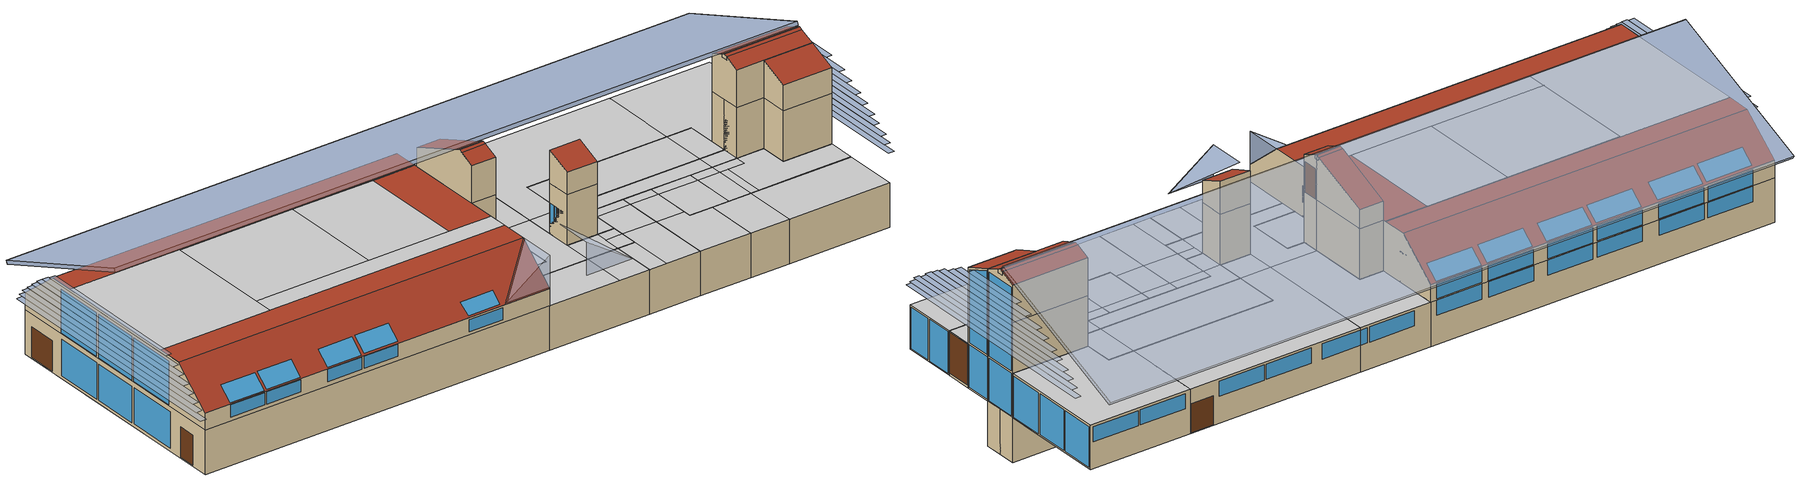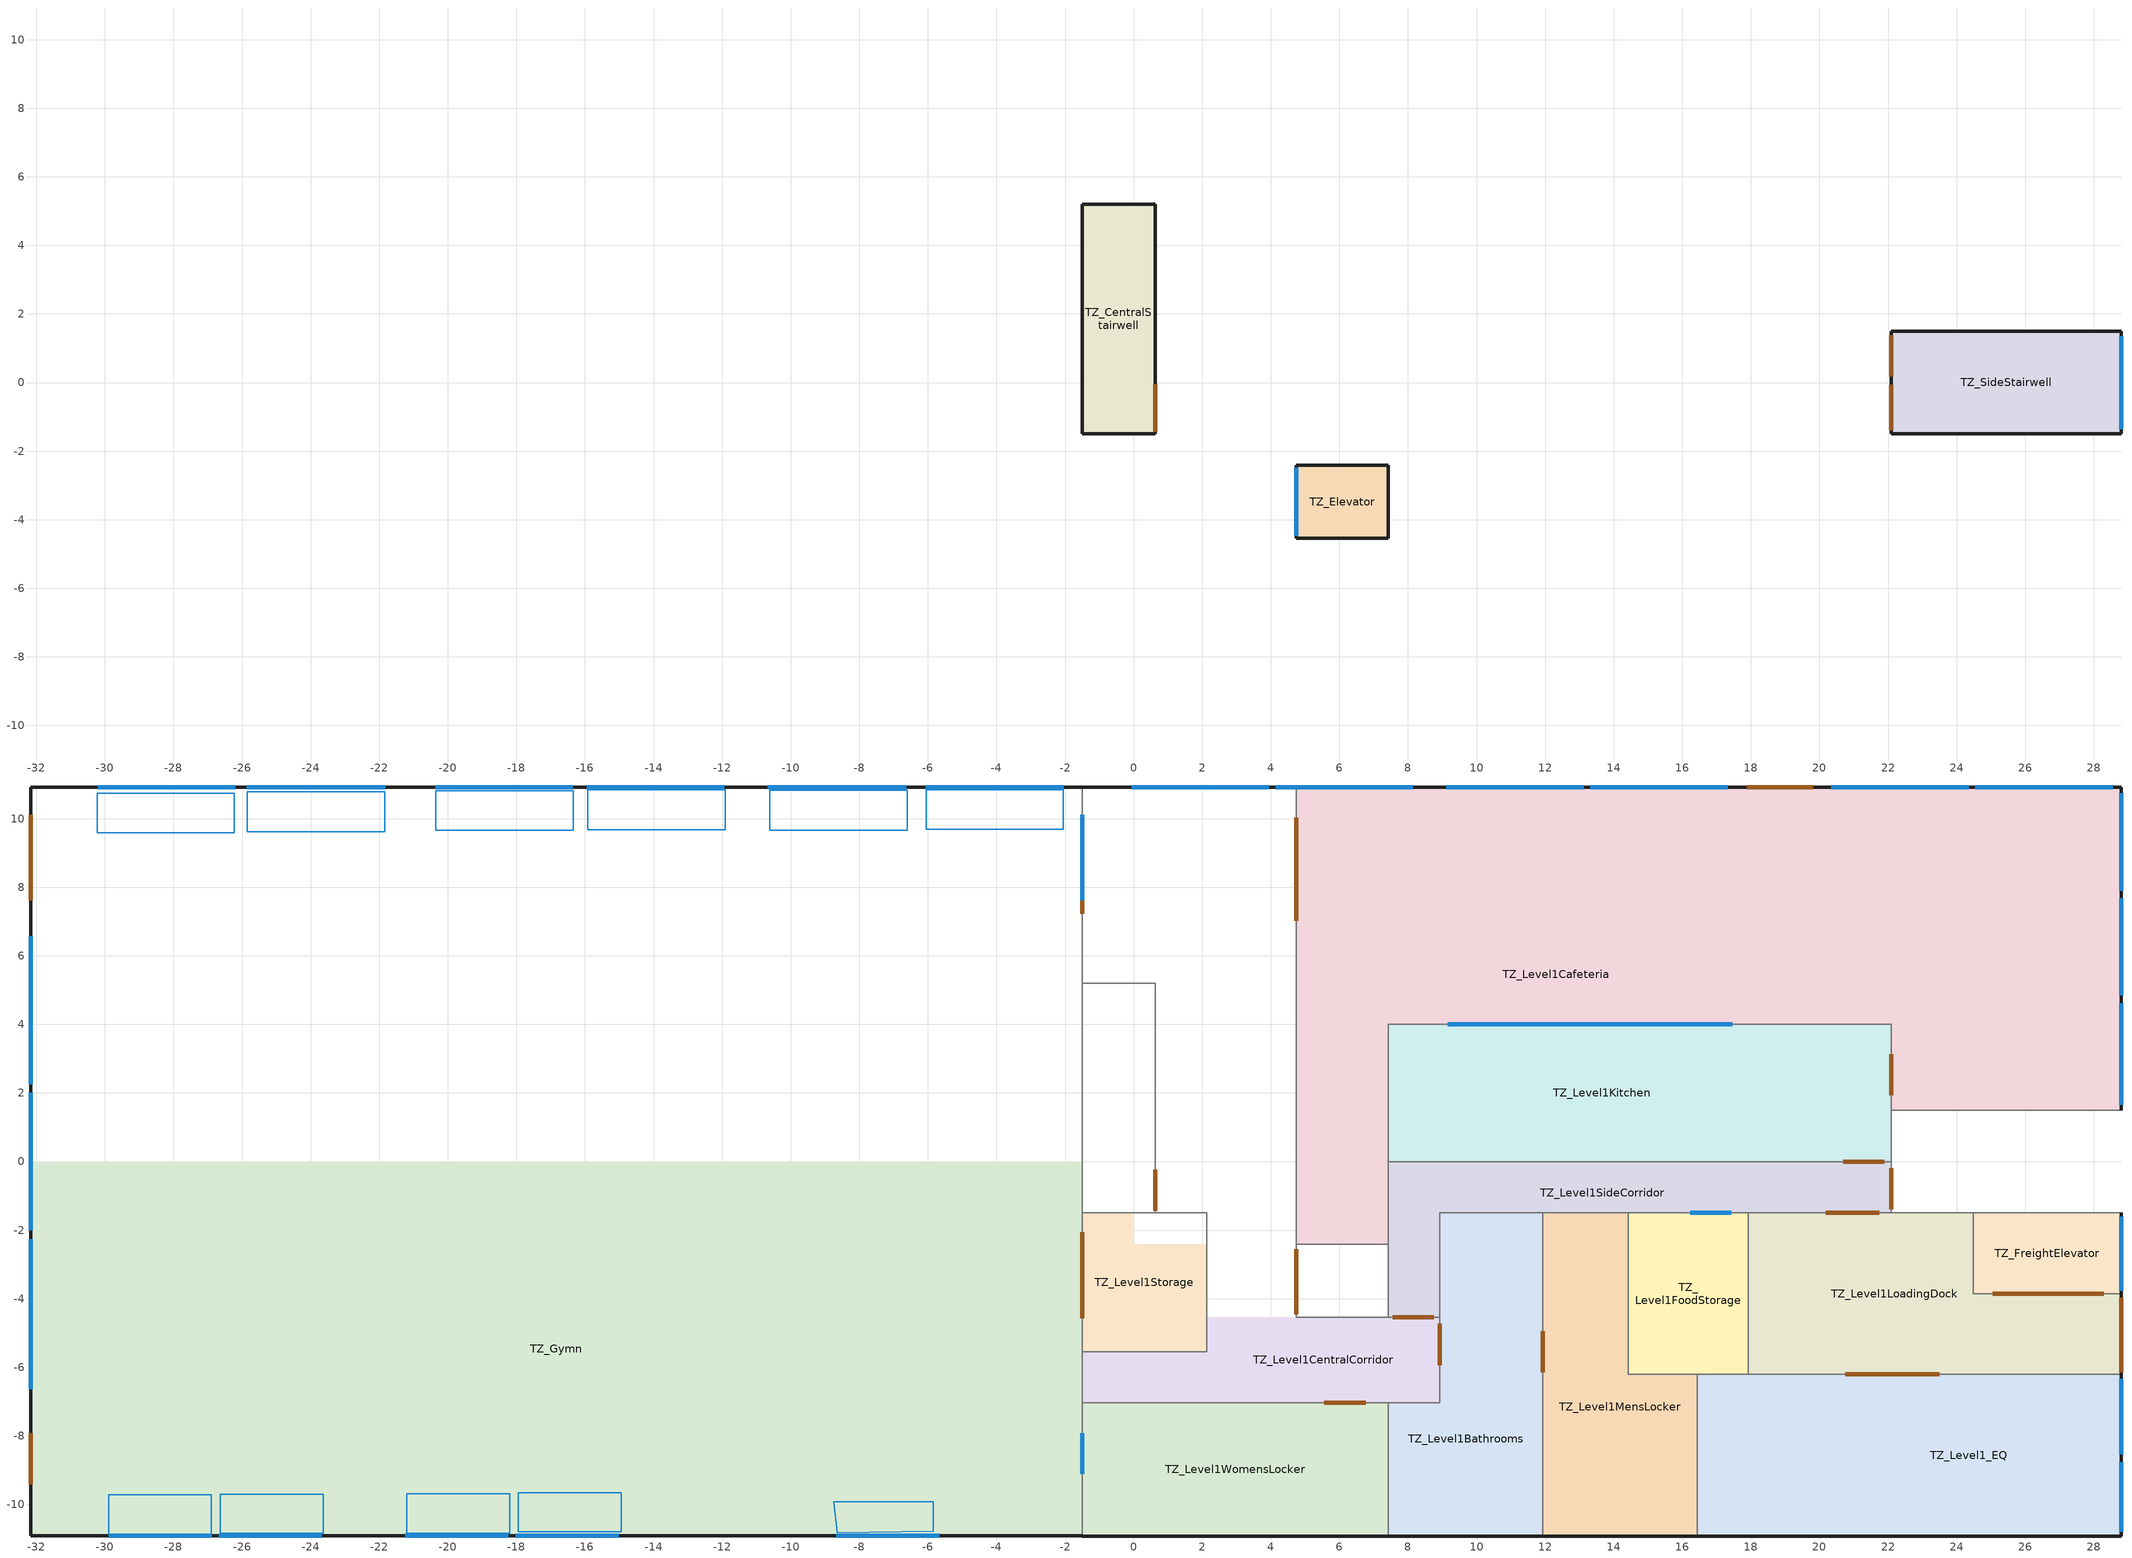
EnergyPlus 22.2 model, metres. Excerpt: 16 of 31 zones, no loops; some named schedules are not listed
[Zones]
TZ_CentralStairwell
 floor ground (ExtSlabCarpet 4in ClimateZone 1-8): 0.63,5.21 0.63,-1.5 -1.5,-1.5 -1.5,5.21 z-3.71
 wall outside (ASHRAE 189.1-2009 ExtWall Mass ClimateZone 1): 0,-1.5 0.63,-1.5 0.63,5.21 -1.5,5.21 -1.5,0 z-3.71:0
 wall to TZ_Level1CentralCorridor (Interior Wall): 0.63,-1.5 0.63,5.21 -1.5,5.21 z0:3.66
 wall to TZ_Level1Storage (Interior Wall): -1.5,-1.5 0.63,-1.5 z0:3.66
 wall to TZ_Level2_TeenReq_ClassRoom_OfficeSpace (Interior Wall): 0.63,0 0.63,5.21 -1.5,5.21 z3.66:7.82
 wall to TZ_Level3Bathrooms (Interior Wall): -1.5,0,11.54 -1.5,5.21,9.39 -1.5,5.21,7.82 -1.5,-1.5,7.82 -1.5,-1.5,10.91
 wall to TZ_Gymn (Interior Wall): -1.5,5.21 -1.5,-1.5 z0:3.66; -1.5,5.21 -1.5,-1.5 z3.66:7.82
 wall ground (ExtSlabCarpet 4in ClimateZone 1-8): -1.5,0 -1.5,-1.5 0,-1.5 z-3.71:0
 wall to TZ_Level3OpenArea (Interior Wall): -1.5,-1.5 0.63,-1.5 z7.82:10.91; 0.63,-0.25,11.44 0.63,-1.5,10.91 0.63,-1.5,7.82 0.63,0,7.82 0.63,0,11.16 0.63,-0.25,11.16; 0.63,0,11.54 0.63,-0.25,11.44 0.63,-0.25,11.16 0.63,0,11.16
 wall to TZ_Level2Lobby (Interior Wall): -1.5,-1.5 0.63,-1.5 0.63,0 z3.66:7.82
 wall to TZ_Level3Classrooms (Interior Wall): 0.63,5.21 -1.5,5.21 z7.82:9.39; 0.63,0.25,11.44 0.63,0.25,11.16 0.63,0,11.16 0.63,0,7.82 0.63,5.21,7.82 0.63,5.21,9.39; 0.63,0,11.54 0.63,0,11.16 0.63,0.25,11.16 0.63,0.25,11.44
 door inside (Interior Door): 0.63,-1.44 0.63,-0.24 z0.05:2.55; 0.63,-1.35 0.63,-0.15 z7.86:10.36; 0.63,-1.26 0.63,-0.06 z3.71:6.21
 door (Exterior Door): 0.63,-1.4 0.63,-0.2 z-3.61:-1.11
 roof outside (ASHRAE 189.1-2009 ExtRoof IEAD ClimateZone 1): 0.63,0.25,11.44 0.63,5.21,9.39 -1.5,5.21,9.39 -1.5,0.25,11.44; -1.5,-0.25,11.44 -1.5,-1.5,10.91 0.63,-1.5,10.91 0.63,-0.25,11.44; 0.63,0,11.54 0.63,0.25,11.44 -1.5,0.25,11.44 -1.5,0,11.54; -1.5,0,11.54 -1.5,-0.25,11.44 0.63,-0.25,11.44 0.63,0,11.54
TZ_Elevator
 floor ground (ExtSlabCarpet 4in ClimateZone 1-8): 7.43,-2.41 7.43,-4.54 4.75,-4.54 4.75,-2.41 z-3.71
 wall outside (ASHRAE 189.1-2009 ExtWall Mass ClimateZone 1): 7.43,-2.41 4.75,-2.41 4.75,-4.54 z-3.71:0
 wall to TZ_Level1CentralCorridor (Interior Wall): 4.75,-2.41 4.75,-4.54 7.43,-4.54 z0:3.66
 wall to TZ_Level1SideCorridor (Interior Wall): 7.43,-4.54 7.43,-2.41 z0:3.66
 wall to TZ_Level1Cafeteria (Interior Wall): 7.43,-2.41 4.75,-2.41 z0:3.66
 wall ground (ExtSlabCarpet 4in ClimateZone 1-8): 4.75,-4.54 7.43,-4.54 7.43,-2.41 z-3.71:0
 wall to TZ_Level2Bathrooms (Interior Wall): 7.43,-4.54 7.43,-2.41 z3.66:7.82
 wall to TZ_Level2SecurityAndStorage (Interior Wall): 4.75,-4.54 7.43,-4.54 z3.66:7.82
 wall to TZ_Level2Lobby (Interior Wall): 4.75,-2.41 4.75,-4.54 z3.66:7.82
 wall to TZ_Level2SideCorridor (Interior Wall): 7.43,-2.41 4.75,-2.41 z3.66:7.82
 wall to TZ_Level3CorridorClassroomSide (Interior Wall): 7.43,-2.41 4.75,-2.41 z7.82:10.55; 7.43,-2.41,10.55 7.43,-4.54,9.67 7.43,-4.54,7.82 7.43,-2.41,7.82
 wall to TZ_Level3OpenArea (Interior Wall): 4.75,-4.54 7.43,-4.54 z7.82:9.67; 4.75,-2.41,10.55 4.75,-2.41,7.82 4.75,-4.54,7.82 4.75,-4.54,9.67
 window inside (Interior Window): 4.75,-2.49 4.75,-4.47 z3.71:6.21
 door (Exterior Door): 4.75,-2.53 4.75,-4.39 z-3.62:-1.22
 door inside (Interior Door): 4.75,-2.55 4.75,-4.45 z0.06:2.56
 roof outside (ASHRAE 189.1-2009 ExtRoof IEAD ClimateZone 1): 4.75,-2.41,10.55 4.75,-4.54,9.67 7.43,-4.54,9.67 7.43,-2.41,10.55; 4.75,-4.54 7.43,-4.54 7.43,-2.41 4.75,-2.41 z0
TZ_SideStairwell
 floor ground (ExtSlabCarpet 4in ClimateZone 1-8): 28.8,1.5 28.8,-1.5 22.09,-1.5 22.09,1.5 z-3.71; 28.8,1.5 28.8,-1.5 22.09,-1.5 22.09,1.5 z0
 wall outside (ASHRAE 189.1-2009 ExtWall Mass ClimateZone 1): 28.8,0 28.8,1.5 22.09,1.5 22.09,0 z-3.71:0; 28.8,0,11.54 28.8,-0.25,11.44 28.8,-0.25,11.16 28.8,0.25,11.16 28.8,0.25,11.44; 28.8,-0.25,11.44 28.8,-1.5,10.92 28.8,-1.5,0 28.8,1.5,0 28.8,1.5,10.92 28.8,0.25,11.44 28.8,0.25,11.16 28.8,-0.25,11.16
 wall to TZ_Level1Kitchen (Interior Wall): 22.09,1.5 22.09,0 z0:3.66
 wall ground (ExtSlabCarpet 4in ClimateZone 1-8): 22.09,0 22.09,-1.5 28.8,-1.5 28.8,0 z-3.71:0
 wall to TZ_Level2_TeenReq_ClassRoom_OfficeSpace (Interior Wall): 28.8,1.5 22.09,1.5 22.09,0 z3.66:7.82
 wall to TZ_Level2OpenAreaByFreight (Interior Wall): 22.09,-1.5 24.48,-1.5 z3.66:7.82
 wall to TZ_Level3Classrooms (Interior Wall): 28.8,1.5 22.09,1.5 z7.82:10.92; 22.09,0,11.54 22.09,0.25,11.44 22.09,0.25,11.16 22.09,-0.25,11.16 22.09,-0.25,11.44; 22.09,0.25,11.44 22.09,1.5,10.92 22.09,1.5,7.82 22.09,-1.5,7.82 22.09,-1.5,10.91 22.09,-0.25,11.44 22.09,-0.25,11.16 22.09,0.25,11.16
 wall to TZ_Level2SideCorridor (Interior Wall): 22.09,0 22.09,-1.5 z3.66:7.82
 wall to TZ_Level1LoadingDock (Interior Wall): 22.09,-1.5 24.48,-1.5 z0:3.66
 wall to TZ_Level3CorridorClassroomSide (Interior Wall): 22.09,-1.5 24.48,-1.5 z7.82:10.92
 wall to TZ_FreightElevator (Interior Wall): 24.48,-1.5 28.8,-1.5 z0:10.92
 wall to TZ_Level1SideCorridor (Interior Wall): 22.09,0 22.09,-1.5 z0:3.66
 wall to TZ_Level1Cafeteria (Interior Wall): 28.8,1.5 22.09,1.5 z0:3.66
 window (ASHRAE 189.1-2009 ExtWindow ClimateZone 1): 28.8,-1.36,3.6 28.8,-1.35,0.09 28.8,1.35,0.09 28.8,1.34,3.6; 28.8,1.32,10.69 28.8,-1.36,10.67 28.8,-1.36,3.78 28.8,1.32,3.8
 door inside (Interior Door): 22.09,-0.06 22.09,-1.26 z3.71:6.21; 22.09,-0.19 22.09,-1.39 z0.08:2.58
 door (Exterior Door): 22.09,1.38 22.09,0.18 z-3.65:-1.15
 roof outside (ASHRAE 189.1-2009 ExtRoof IEAD ClimateZone 1): 22.09,-0.25,11.44 22.09,-1.5,10.92 28.8,-1.5,10.92 28.8,-0.25,11.44; 28.8,0.25,11.44 28.8,1.5,10.92 22.09,1.5,10.92 22.09,0.25,11.44; 28.8,0,11.54 28.8,0.25,11.44 22.09,0.25,11.44 22.09,0,11.54; 22.09,0,11.54 22.09,-0.25,11.44 28.8,-0.25,11.44 28.8,0,11.54
TZ_FreightElevator
 floor ground (ExtSlabCarpet 4in ClimateZone 1-8): 28.8,-1.5 28.8,-3.85 24.48,-3.85 24.48,-1.5 z0
 wall outside (ASHRAE 189.1-2009 ExtWall Mass ClimateZone 1): 28.8,-1.5,10.92 28.8,-3.85,9.95 28.8,-3.85,0 28.8,-1.5,0
 wall to TZ_Level2OpenAreaByFreight (Interior Wall): 24.48,-1.5,7.82 24.48,-1.5,3.66 24.48,-3.85,3.66 24.48,-3.86,7.82; 24.48,-3.86,7.82 24.48,-3.85,3.66 28.8,-3.85,3.66 28.8,-3.86,7.82
 wall to TZ_Level3CorridorClassroomSide (Interior Wall): 24.48,-3.85,9.95 24.48,-3.86,7.82 28.8,-3.86,7.82 28.8,-3.85,9.95; 24.48,-1.5,10.92 24.48,-1.5,7.82 24.48,-3.86,7.82 24.48,-3.85,9.95
 wall to TZ_Level1LoadingDock (Interior Wall): 24.48,-1.5 24.48,-3.85 28.8,-3.85 z0:3.66
 window (ASHRAE 189.1-2009 ExtWindow ClimateZone 1): 28.8,-3.77 28.8,-1.61 z0.11:3.6; 28.8,-1.64,10.68 28.8,-3.7,9.83 28.8,-3.7,3.79 28.8,-1.64,3.79
 door inside (Interior Door): 25.06,-3.85 28.3,-3.85 z3.78:6.78; 25.06,-3.85 28.3,-3.85 z0.03:3.27
 roof outside (ASHRAE 189.1-2009 ExtRoof IEAD ClimateZone 1): 24.48,-1.5,10.92 24.48,-3.85,9.95 28.8,-3.85,9.95 28.8,-1.5,10.92
TZ_Gymn
 floor ground (ExtSlabCarpet 4in ClimateZone 1-8): -1.5,0 -1.5,-10.92 -32.16,-10.92 -32.16,0 z0
 wall outside (ASHRAE 189.1-2009 ExtWall Mass ClimateZone 5): -1.5,10.92 -32.16,10.92 -32.16,-10.92 z0:3.66; -32.16,-10.92 -1.5,-10.92 z3.66:5.09; -1.5,10.92 -32.16,10.92 z3.66:5.11; -32.16,7.6,7.82 -32.16,10.92,5.11 -32.16,10.92,3.66 -32.16,-10.92,3.66 -32.16,-10.92,5.09 -32.16,-7.72,7.82
 wall ground (ExtSlabCarpet 4in ClimateZone 1-8): -32.16,-10.92 -1.5,-10.92 z0:3.66
 wall to TZ_Level1CentralCorridor (Interior Wall): -1.5,5.21 -1.5,10.92 / -1.5,-7.04 -1.5,-5.54 z0:3.66
 wall to TZ_Level2Lobby (Interior Wall): -1.5,-7.72,7.82 -1.5,-10.92,5.09 -1.5,-10.92,3.66 -1.5,-1.5,3.66 -1.5,-1.5,7.82
 wall to TZ_Level2_TeenReq_ClassRoom_OfficeSpace (Interior Wall): -1.5,5.21,7.82 -1.5,5.21,3.66 -1.5,10.92,3.66 -1.5,10.92,5.11 -1.5,7.6,7.82
 wall to TZ_Level1Storage (Interior Wall): -1.5,-5.54 -1.5,-1.5 z0:3.66
 wall to TZ_Level1WomensLocker (Interior Wall): -1.5,-10.92 -1.5,-7.04 z0:3.66
 window (ASHRAE 189.1-2009 ExtWindow ClimateZone 4-5): -32.16,-2.28 -32.16,-6.64 z0.26:3.23; -32.16,2 -32.16,-2 z0.25:3.25; -32.16,6.49 -32.16,2.25 z0.25:3.26; -2.06,10.92 -6.06,10.92 z2.41:3.66; -6.66,10.92 -10.66,10.92 z2.36:3.61; -11.95,10.92 -15.95,10.92 z2.39:3.64; -16.36,10.92 -20.36,10.92 z2.38:3.63; -21.87,10.92 -25.87,10.92 / -26.2,10.92 -30.2,10.92 z2.37:3.62; -21.24,-10.92 -18.24,-10.92 z4.04:5.04; -18.01,-10.92 -15.01,-10.92 z4.03:5.03; -8.67,-10.92 -5.67,-10.92 z3.92:4.92; -29.88,-10.92 -26.88,-10.92 / -26.68,-10.92 -23.68,-10.92 z4:5; -32.16,-2.26 -32.16,-6.49 z3.76:7.34; -32.16,2 -32.16,-2 / -32.16,6.57 -32.16,2.28 z3.75:7.35; -2.04,10.92 -6.04,10.92 z3.78:5.03; -6.63,10.92 -10.63,10.92 z3.74:4.99; -11.93,10.92 -15.93,10.92 / -16.36,10.92 -20.36,10.92 / -21.83,10.92 -25.83,10.92 z3.75:5; -26.2,10.92 -30.2,10.92 z3.72:4.97
 window inside (Interior Window): -1.5,7.61 -1.5,10.11 z0.1:2.6; -1.5,-9.11 -1.5,-7.92 z0.1:2.58
 door (Exterior Door): -32.16,10.11 -32.16,7.61 z0.12:2.62; -32.16,-7.92 -32.16,-9.42 z0.09:2.59
 door inside (Interior Door): -1.5,-4.57 -1.5,-2.07 z3.71:6.21; -1.5,7.23 -1.5,8.43 z3.7:6.2
 ceiling to TZ_StaffArea (Interior Ceiling): -5.26,-3.81 -5.26,5.4 -12.37,5.4 -12.37,-3.81 z7.82
 ceiling to TZ_Level3MechanicalSpace (Interior Ceiling): -22.43,-5.49 -22.43,5.49 -32.16,5.49 -32.16,-5.49 z7.82
 ceiling to TZ_Level3CorridorOverGymn (Interior Ceiling): -1.5,-5.49 -1.5,-3.81 -22.43,-3.81 -22.43,-5.49 z7.82
 ceiling to TZ_EOC_and_ConferenceRoom (Interior Ceiling): -12.37,-3.81 -12.37,5.4 -22.43,5.4 -22.43,-3.81 z7.82
 roof outside (ASHRAE 189.1-2009 ExtRoof IEAD ClimateZone 2-5): -1.5,5.4 -1.5,5.49 -5.26,5.49 -5.26,5.4 z7.82; -1.5,0 -1.5,10.92 -32.16,10.92 -32.16,0 z0; -32.16,-7.72,7.82 -32.16,-10.92,5.09 -5.5,-10.92,5.09 -1.5,-7.72,7.82; -1.5,-7.72,7.82 -5.5,-10.92,5.09 -1.5,-10.92,5.09; -32.16,5.49 -1.5,5.49 -1.5,7.6 -32.16,7.6 z7.82; -1.5,7.6,7.82 -1.5,10.92,5.11 -32.16,10.92,5.11 -32.16,7.6,7.82; -1.5,-3.81 -1.5,5.4 -5.26,5.4 -5.26,-3.81 z7.82; -1.5,-7.72 -1.5,-5.49 -32.16,-5.49 -32.16,-7.72 z7.82
 skylight (ASHRAE 189.1-2009 ExtWindow ClimateZone 4-5): -8.74,-9.92,5.95 -8.64,-10.82,5.18 -5.84,-10.78,5.21 -5.84,-9.92,5.95; -29.89,-9.72,6.11 -29.89,-10.86,5.14 -26.89,-10.86,5.14 -26.89,-9.72,6.11; -26.64,-9.7,6.13 -26.64,-10.84,5.16 -23.64,-10.84,5.16 -23.64,-9.7,6.13; -21.2,-9.69,6.14 -21.2,-10.83,5.17 -18.2,-10.83,5.17 -18.2,-9.69,6.14; -17.94,-9.66,6.17 -17.94,-10.8,5.19 -14.94,-10.8,5.19 -14.94,-9.66,6.17; -2.05,9.68,6.12 -2.05,10.84,5.17 -6.05,10.84,5.17 -6.05,9.68,6.12; -6.61,9.67,6.13 -6.61,10.83,5.18 -10.61,10.83,5.18 -10.61,9.67,6.13; -11.91,9.68,6.13 -11.91,10.84,5.18 -15.91,10.84,5.18 -15.91,9.68,6.13; -16.34,9.66,6.14 -16.34,10.82,5.19 -20.34,10.82,5.19 -20.34,9.66,6.14; -21.84,9.62,6.17 -21.84,10.78,5.22 -25.84,10.78,5.22 -25.84,9.62,6.17; -26.22,9.58,6.2 -26.22,10.74,5.25 -30.22,10.74,5.25 -30.22,9.58,6.2
TZ_Level1Bathrooms
 floor ground (ExtSlabCarpet 4in ClimateZone 1-8): 11.93,-1.5 11.93,-10.92 7.43,-10.92 7.43,-7.04 8.93,-7.04 8.93,-1.5 z0
 wall ground (ExtSlabCarpet 4in ClimateZone 1-8): 7.43,-10.92 11.93,-10.92 z0:3.66
 wall to TZ_Level1SideCorridor (Interior Wall): 11.93,-1.5 8.93,-1.5 8.93,-4.54 z0:3.66
 wall to TZ_Level1MensLocker (Interior Wall): 11.93,-10.92 11.93,-6.21 11.93,-1.5 z0:3.66
 wall to TZ_Level1CentralCorridor (Interior Wall): 8.93,-4.54 8.93,-7.04 7.43,-7.04 z0:3.66
 wall to TZ_Level1WomensLocker (Interior Wall): 7.43,-7.04 7.43,-10.92 z0:3.66
 door inside (Interior Door): 11.93,-6.15 11.93,-4.95 z0.03:2.53; 8.93,-4.73 8.93,-5.93 z0.06:2.56
 ceiling to TZ_Level2SideCorridor (Interior Ceiling): 11.93,-2.41 11.93,-1.5 8.93,-1.5 8.93,-2.41 z3.66
 ceiling to TZ_Level2SecurityAndStorage (Interior Ceiling): 8.93,-10.92 8.93,-7.04 7.43,-7.04 7.43,-10.92 z3.66
 ceiling to TZ_Level2Bathrooms (Interior Ceiling): 11.93,-5.54 11.93,-2.41 8.93,-2.41 8.93,-5.54 z3.66
 ceiling to TZ_Level2MedicalArea (Interior Ceiling): 11.93,-10.92 11.93,-5.54 8.93,-5.54 8.93,-10.92 z3.66
TZ_Level1Cafeteria
 wall outside (ASHRAE 189.1-2009 ExtWall Mass ClimateZone 1): 28.8,1.5 28.8,10.92 19.9,10.92 4.75,10.92 z0:3.66
 wall to TZ_Level1Kitchen (Interior Wall): 7.43,0 7.43,4 19.9,4 22.09,4 22.09,1.5 z0:3.66
 wall to TZ_Level1CentralCorridor (Interior Wall): 4.75,10.92 4.75,-2.41 z0:3.66
 wall to TZ_Level1SideCorridor (Interior Wall): 7.43,-2.41 7.43,0 z0:3.66
 window (ASHRAE 189.1-2009 ExtWindow ClimateZone 1): 28.8,1.66 28.8,4.62 z0.1:3.49; 28.8,4.84 28.8,7.68 z0.12:3.49; 28.8,7.9 28.8,10.75 z0.14:3.48; 28.55,10.92 24.55,10.92 / 24.35,10.92 20.35,10.92 / 17.32,10.92 13.32,10.92 / 13.12,10.92 9.12,10.92 / 8.14,10.92 4.76,10.92 z2.21:3.46
 window inside (Air Wall): 9.17,4 17.46,4 z0.83:2.26
 door inside (Interior Door): 22.09,3.13 22.09,1.93 z0.02:2.52; 4.75,10.03 4.75,7.03 z0.04:3.04
 door (Exterior Door): 19.82,10.92 17.88,10.92 z0.04:2.44
 ceiling to TZ_Level2_TeenReq_ClassRoom_OfficeSpace (Interior Ceiling): 28.8,1.5 28.8,10.92 19.9,10.92 19.9,4 22.09,4 22.09,1.5 z3.66; 7.43,0 7.43,4 19.9,4 19.9,10.92 4.75,10.92 4.75,0 z3.66
 ceiling to TZ_Level2SideCorridor (Interior Ceiling): 7.43,-2.41 7.43,0 4.75,0 4.75,-2.41 z3.66
 roof outside (ASHRAE 189.1-2009 ExtRoof IEAD ClimateZone 1): 28.8,4 28.8,10.92 19.9,10.92 19.9,4 z0; 7.43,-2.41 7.43,4 4.75,4 4.75,-2.41 z0; 28.8,1.5 28.8,4 22.09,4 22.09,1.5 z0; 19.9,4 19.9,10.92 4.75,10.92 4.75,4 z0
TZ_Level1CentralCorridor
 floor ground (ExtSlabCarpet 4in ClimateZone 1-8): 8.93,-4.54 8.93,-7.04 -1.5,-7.04 -1.5,-5.54 2.13,-5.54 2.13,-4.54 z0
 wall outside (ASHRAE 189.1-2009 ExtWall Mass ClimateZone 1): 4.75,10.92 -1.5,10.92 z0:3.66
 wall to TZ_Level1WomensLocker (Interior Wall): -1.5,-7.04 7.43,-7.04 z0:3.66
 wall to TZ_Level1SideCorridor (Interior Wall): 8.93,-4.54 7.43,-4.54 z0:3.66
 wall to TZ_Level1Storage (Interior Wall): 0.63,-1.5 2.13,-1.5 2.13,-5.54 -1.5,-5.54 z0:3.66
 window (ASHRAE 189.1-2009 ExtWindow ClimateZone 1): 4.74,10.92 4.14,10.92 / 3.94,10.92 -0.06,10.92 z2.21:3.46
 door inside (Interior Door): 5.57,-7.04 6.77,-7.04 z0.06:2.56; 8.75,-4.54 7.55,-4.54 z0.04:2.54
 ceiling to TZ_Level2Lobby (Interior Ceiling): 4.75,-7.04 4.75,0 0.63,0 0.63,-1.5 2.13,-1.5 2.13,-5.54 -1.5,-5.54 -1.5,-7.04 z3.66
 ceiling to TZ_Level2SecurityAndStorage (Interior Ceiling): 7.43,-7.04 8.93,-7.04 8.93,-5.54 7.43,-5.54 z3.66; 4.75,-7.04 7.43,-7.04 7.43,-4.54 4.75,-4.54 z3.66
 ceiling to TZ_Level2_TeenReq_ClassRoom_OfficeSpace (Interior Ceiling): 4.75,0 4.75,10.92 -1.5,10.92 -1.5,5.21 0.63,5.21 0.63,0 z3.66
 ceiling to TZ_Level2Bathrooms (Interior Ceiling): 8.93,-5.54 8.93,-4.54 7.43,-4.54 7.43,-5.54 z3.66
 roof outside (ASHRAE 189.1-2009 ExtRoof IEAD ClimateZone 1): 4.75,-4.54 4.75,10.92 -1.5,10.92 -1.5,5.21 0.63,5.21 0.63,-1.5 2.13,-1.5 2.13,-4.54 z0
TZ_Level1FoodStorage
 floor ground (ExtSlabCarpet 4in ClimateZone 1-8): 17.93,-1.5 17.93,-6.21 14.43,-6.21 14.43,-1.5 z0
 wall to TZ_Level1SideCorridor (Interior Wall): 17.93,-1.5 14.43,-1.5 z0:3.66
 wall to TZ_Level1MensLocker (Interior Wall): 14.43,-1.5 14.43,-6.21 16.43,-6.21 z0:3.66
 wall to TZ_Level1_EQ (Interior Wall): 16.43,-6.21 17.93,-6.21 z0:3.66
 wall to TZ_Level1LoadingDock (Interior Wall): 17.93,-6.21 17.93,-1.5 z0:3.66
 window inside (Interior Window): 17.43,-1.5 16.23,-1.5 z0.03:2.53
 ceiling to TZ_Level2SideCorridor (Interior Ceiling): 17.93,-2.41 17.93,-1.5 14.43,-1.5 14.43,-2.41 z3.66
 ceiling to TZ_Level2MedicalArea (Interior Ceiling): 17.93,-6.21 17.93,-2.41 14.43,-2.41 14.43,-6.21 z3.66
TZ_Level1Kitchen
 wall to TZ_Level1SideCorridor (Interior Wall): 7.43,0 19.9,0 22.09,0 z0:3.66
 door inside (Interior Door): 20.69,0 21.89,0 z0.01:2.51
 ceiling to TZ_Level2_TeenReq_ClassRoom_OfficeSpace (Interior Ceiling): 22.09,0 22.09,4 19.9,4 19.9,0 z3.66; 19.9,0 19.9,4 7.43,4 7.43,0 z3.66
 roof outside (ASHRAE 189.1-2009 ExtRoof IEAD ClimateZone 1): 19.9,0 19.9,4 7.43,4 7.43,0 z0; 22.09,0 22.09,4 19.9,4 19.9,0 z0
TZ_Level1LoadingDock
 floor ground (ExtSlabCarpet 4in ClimateZone 1-8): 19.9,-1.5 19.9,-6.21 17.93,-6.21 17.93,-1.5 z0; 24.48,-1.5 24.48,-3.85 28.8,-3.85 28.8,-6.21 19.9,-6.21 19.9,-1.5 z0
 wall outside (ASHRAE 189.1-2009 ExtWall Mass ClimateZone 1): 28.8,-6.21 28.8,-3.85 z0:3.66
 wall to TZ_Level1_EQ (Interior Wall): 17.93,-6.21 19.9,-6.21 24.48,-6.21 28.8,-6.21 z0:3.66
 wall to TZ_Level1SideCorridor (Interior Wall): 22.09,-1.5 19.9,-1.5 17.93,-1.5 z0:3.66
 door inside (Interior Door): 21.75,-1.5 20.19,-1.5 z0.07:2.93; 20.75,-6.21 23.49,-6.21 z0.07:3.01
 door (Exterior Door): 28.8,-6.14 28.8,-3.98 z0.21:3.55
 ceiling to TZ_Level2OpenAreaByFreight (Interior Ceiling): 28.8,-6.21 28.8,-3.85 24.48,-3.85 24.48,-1.5 22.09,-1.5 22.09,-2.41 20.59,-2.41 20.59,-6.21 z3.66
 ceiling to TZ_Level2SideCorridor (Interior Ceiling): 22.09,-2.41 22.09,-1.5 19.9,-1.5 19.9,-2.41 z3.66; 19.9,-2.41 19.9,-1.5 17.93,-1.5 17.93,-2.41 z3.66
 ceiling to TZ_Level2MedicalArea (Interior Ceiling): 19.9,-6.21 19.9,-2.41 17.93,-2.41 17.93,-6.21 z3.66; 20.59,-6.21 20.59,-2.41 19.9,-2.41 19.9,-6.21 z3.66
TZ_Level1MensLocker
 floor ground (ExtSlabCarpet 4in ClimateZone 1-8): 14.43,-1.5 14.43,-6.21 16.43,-6.21 16.43,-10.92 11.93,-10.92 11.93,-1.5 z0
 wall ground (ExtSlabCarpet 4in ClimateZone 1-8): 11.93,-10.92 16.43,-10.92 z0:3.66
 wall to TZ_Level1_EQ (Interior Wall): 16.43,-10.92 16.43,-6.21 z0:3.66
 wall to TZ_Level1SideCorridor (Interior Wall): 14.43,-1.5 11.93,-1.5 z0:3.66
 ceiling to TZ_Level2SideCorridor (Interior Ceiling): 14.43,-2.41 14.43,-1.5 11.93,-1.5 11.93,-2.41 z3.66
 ceiling to TZ_Level2Bathrooms (Interior Ceiling): 14.43,-5.54 14.43,-2.41 11.93,-2.41 11.93,-5.54 z3.66
 ceiling to TZ_Level2MedicalArea (Interior Ceiling): 16.43,-10.92 16.43,-6.21 14.43,-6.21 14.43,-5.54 11.93,-5.54 11.93,-10.92 z3.66
TZ_Level1SideCorridor
 floor ground (ExtSlabCarpet 4in ClimateZone 1-8): 22.09,0 22.09,-1.5 19.9,-1.5 19.9,0 z0; 19.9,0 19.9,-1.5 8.93,-1.5 8.93,-4.54 7.43,-4.54 7.43,0 z0
 ceiling to TZ_Level2Bathrooms (Interior Ceiling): 8.93,-4.54 8.93,-2.41 7.43,-2.41 7.43,-4.54 z3.66
 ceiling to TZ_Level2SideCorridor (Interior Ceiling): 22.09,-1.5 22.09,0 19.9,0 19.9,-1.5 z3.66; 8.93,-2.41 8.93,-1.5 19.9,-1.5 19.9,0 7.43,0 7.43,-2.41 z3.66
TZ_Level1Storage
 floor ground (ExtSlabCarpet 4in ClimateZone 1-8): 0,-1.5 0,-2.41 2.13,-2.41 2.13,-5.54 -1.5,-5.54 -1.5,-1.5 z0
 ceiling to TZ_Level2Lobby (Interior Ceiling): 2.13,-5.54 2.13,-1.5 -1.5,-1.5 -1.5,-5.54 z3.66
 roof outside (ASHRAE 189.1-2009 ExtRoof IEAD ClimateZone 1): 2.13,-2.41 2.13,-1.5 0,-1.5 0,-2.41 z0
TZ_Level1WomensLocker
 floor ground (ExtSlabCarpet 4in ClimateZone 1-8): 7.43,-7.04 7.43,-10.92 -1.5,-10.92 -1.5,-7.04 z0
 wall ground (ExtSlabCarpet 4in ClimateZone 1-8): -1.5,-10.92 7.43,-10.92 z0:3.66
 ceiling to TZ_Level2Lobby (Interior Ceiling): 4.75,-10.92 4.75,-7.04 -1.5,-7.04 -1.5,-10.92 z3.66
 ceiling to TZ_Level2SecurityAndStorage (Interior Ceiling): 7.43,-10.92 7.43,-7.04 4.75,-7.04 4.75,-10.92 z3.66
TZ_Level1_EQ
 floor ground (ExtSlabCarpet 4in ClimateZone 1-8): 28.8,-6.21 28.8,-10.92 19.9,-10.92 19.9,-6.21 z0; 19.9,-6.21 19.9,-10.92 16.43,-10.92 16.43,-6.21 z0
 wall outside (ASHRAE 189.1-2009 ExtWall Mass ClimateZone 1): 28.8,-10.92 28.8,-6.21 z0:3.66
 wall ground (ExtSlabCarpet 4in ClimateZone 1-8): 16.43,-10.92 19.9,-10.92 28.8,-10.92 z0:3.66
 window (ASHRAE 189.1-2009 ExtWindow ClimateZone 1): 28.8,-10.8 28.8,-8.77 z0.1:3.52; 28.8,-6.34,3.54 28.8,-8.54,3.53 28.8,-8.54,0.09 28.8,-6.34,0.1
 ceiling to TZ_Level2MedicalArea (Interior Ceiling): 28.8,-10.92 28.8,-6.21 19.9,-6.21 19.9,-10.92 z3.66; 19.9,-10.92 19.9,-6.21 16.43,-6.21 16.43,-10.92 z3.66
shading: 7.43,-2.41 7.43,0 / 7.43,0 22.09,0 / 0,-1.5 0,-2.41 / 0,-2.41 2.13,-2.41 / 2.13,-2.41 2.13,-4.54 / 2.13,-4.54 4.75,-4.54 z-3.71:0; -1.5,-10.92,7.82 -5.5,-10.92,5.09 -1.5,-10.92,5.09; -1.5,-7.72,7.82 -5.5,-10.92,5.09 -1.5,-10.92,7.82; 1.8,-10.92,7.82 1.8,-10.92,5.09 5.8,-10.92,5.09; 1.8,-10.92,7.82 5.8,-10.92,5.09 1.8,-7.72,7.82; 29.55,-10.4 29.55,10.1 29.05,10.1 29.05,-10.4 z5.77; 29.55,-9.93 29.55,9.69 29.05,9.69 29.05,-9.93 z6.27; 29.55,-9.48 29.55,9.17 29.05,9.17 29.05,-9.48 z6.77; 29.55,-8.62 29.55,8.59 29.05,8.59 29.05,-8.62 z7.27; 29.55,-8.05 29.55,7.83 29.05,7.83 29.05,-8.05 z7.77; 29.55,-7.21 29.55,7.18 29.05,7.18 29.05,-7.21 z8.27; 29.55,-6.38 29.55,6.2 29.05,6.2 29.05,-6.38 z8.77; 29.55,-5.28 29.55,5.39 29.05,5.39 29.05,-5.28 z9.27; 29.55,-4.42 29.55,4.07 29.05,4.07 29.05,-4.42 z9.77; 29.55,-2.86 29.55,2.91 29.05,2.91 29.05,-2.86 z10.27; -32.41,-11.34 -32.41,10.92 -32.91,10.92 -32.91,-11.34 z4.84; -32.41,-10.81 -32.41,10.59 -32.91,10.59 -32.91,-10.81 z5.34; -32.41,-10.4 -32.41,10.26 -32.91,10.26 -32.91,-10.4 z5.84; -32.41,-9.87 -32.41,9.66 -32.91,9.66 -32.91,-9.87 z6.34; -32.41,-9.28 -32.41,9.13 -32.91,9.13 -32.91,-9.28 z6.84; -32.41,-8.65 -32.41,8.52 -32.91,8.52 -32.91,-8.65 z7.34; -32.41,-7.99 -32.41,7.8 -32.91,7.8 -32.91,-7.99 z7.84; -32.41,-7.14 -32.41,6.96 -32.91,6.96 -32.91,-7.14 z8.34; 28.78,0.25,11.91 28.78,0.15,11.65 28.78,13.2,6.37 28.78,13.36,6.61; -32.07,0.25,11.9 -32.07,13.36,6.6 -32.07,13.2,6.36 -32.07,0.14,11.64; 28.78,0.25,11.91 28.78,13.36,6.61 -32.07,13.36,6.6 -32.07,0.25,11.9; 28.78,13.36,6.61 28.78,13.2,6.37 -32.07,13.2,6.36 -32.07,13.36,6.6; 28.78,0.15,11.65 -32.07,0.14,11.64 -32.07,13.2,6.36 28.78,13.2,6.37; 28.78,0.25,11.91 -32.07,0.25,11.9; 28.78,0.25,11.91 -32.07,0.25,11.9 -32.07,0.14,11.64 28.78,0.15,11.65
[Building]
Hau_ula_Resilience_Center_Detailed: North Axis {deg}=180
[Site:Location]
MCB.Hawaii-Kaneohe.Bay.MCAS.Oahu: Latitude {deg}=21.45; Longitude {deg}=-157.77; Time Zone {hr}=-10; Elevation {m}=7.3
[SizingPeriod:DesignDay] Month=8; Day of Month=21; Day Type=SummerDesignDay; Daily Dry-Bulb Temperature Range {deltaC}=6.5; Dry-Bulb Temperature Range Modifier Type=DefaultMultipliers; Barometric Pressure {Pa}=101301; Wind Speed {m/s}=7; Wind Direction {deg}=60; Rain Indicator=No; Snow Indicator=No; Daylight Saving Time Indicator=No; Solar Model Indicator=ASHRAETau; ASHRAE Clear Sky Optical Depth for Beam Irradiance (taub)=0.368; ASHRAE Clear Sky Optical Depth for Diffuse Irradiance (taud)=2.593; Begin Environment Reset Mode=FullResetAtBeginEnvironment
Name | Maximum Dry-Bulb Temperature {C} | Humidity Condition Type | Wetbulb or DewPoint at Maximum Dry-Bulb {C} | Enthalpy at Maximum Dry-Bulb {J/kg}
Honolulu Intl AP Ann Clg .4% Condns DB=>MWB | 32 | Wetbulb | 23.4
Honolulu Intl AP Ann Clg .4% Condns DP=>MDB | 27.3 | Dewpoint | 24.1
Honolulu Intl AP Ann Clg .4% Condns Enth=>MDB | 29.2 | Enthalpy |  | 76700
Honolulu Intl AP Ann Clg .4% Condns WB=>MDB | 29.2 | Wetbulb | 25.2
[Material] Thermal Absorptance=0.9
Name | Roughness | Thickness {m} | Conductivity {W/m-K} | Density {kg/m3} | Specific Heat {J/kg-K} | Solar Absorptance | Visible Absorptance
1/2IN Gypsum | Smooth | 0.0127 | 0.16 | 784.9 | 830 | 0.4 | 0.4
1IN Stucco | Smooth | 0.0253 | 0.6918 | 1858 | 837 | 0.92 | 0.92
8IN Concrete HW | MediumRough | 0.2033 | 1.7296 | 2243 | 837 | 0.65 | 0.65
F08 Metal surface | Smooth | 0.0008 | 45.28 | 7824 | 500 | 0.7 | 0.7
F16 Acoustic tile | MediumSmooth | 0.0191 | 0.06 | 368 | 590 | 0.3 | 0.3
G01a 19mm gypsum board | MediumSmooth | 0.019 | 0.16 | 800 | 1090 | 0.4 | 0.4
G05 25mm wood | MediumSmooth | 0.0254 | 0.15 | 608 | 1630 | 0.5 | 0.5
I01 25mm insulation board | MediumRough | 0.0254 | 0.03 | 43 | 1210 | 0.6 | 0.6
M11 100mm lightweight concrete | MediumRough | 0.1016 | 0.53 | 1280 | 840 | 0.5 | 0.5
MAT-CC05 4 HW CONCRETE | Rough | 0.1016 | 1.311 | 2240 | 836.8 | 0.85 | 0.85
Metal Decking | MediumSmooth | 0.0015 | 45.006 | 7680 | 418.4 | 0.6 | 0.6
Roof Insulation [18] | MediumRough | 0.1693 | 0.049 | 265 | 836.8 | 0.7 | 0.7
Roof Insulation [21] | MediumRough | 0.2105 | 0.049 | 265 | 836.8 | 0.7 | 0.7
Roof Membrane | VeryRough | 0.0095 | 0.16 | 1121.29 | 1460 | 0.7 | 0.7
Std Wood 6inch | MediumSmooth | 0.15 | 0.12 | 540 | 1210 | 0.7 | 0.7
Wall Insulation [31] | MediumRough | 0.0337 | 0.0432 | 91 | 837 | 0.5 | 0.5
Wall Insulation [40] | MediumRough | 0.0794 | 0.0432 | 91 | 837 | 0.5 | 0.5
[Material:AirGap]
Name | Thermal Resistance {m2-K/W}
F04 Wall air space resistance | 0.15
F05 Ceiling air space resistance | 0.18
[Material:NoMass]
CP02 CARPET PAD: Roughness=Smooth; Thermal Resistance {m2-K/W}=0.1; Thermal Absorptance=0.9; Solar Absorptance=0.8; Visible Absorptance=0.8
[WindowMaterial:Glazing] Optical Data Type=SpectralAverage; Thickness {m}=0.003; Back Side Solar Reflectance at Normal Incidence=0; Back Side Visible Reflectance at Normal Incidence=0; Infrared Transmittance at Normal Incidence=0; Dirt Correction Factor for Solar and Visible Transmittance=1; Solar Diffusing=No
Name | Solar Transmittance at Normal Incidence | Front Side Solar Reflectance at Normal Incidence | Visible Transmittance at Normal Incidence | Front Side Visible Reflectance at Normal Incidence | Front Side Infrared Hemispherical Emissivity | Back Side Infrared Hemispherical Emissivity | Conductivity {W/m-K}
Clear 3mm | 0.837 | 0.075 | 0.898 | 0.081 | 0.84 | 0.84 | 0.9
Theoretical Glass [167] | 0.2374 | 0.7126 | 0.2512 | 0.6988 | 0.985 | 0.985 | 2.1073
Theoretical Glass [207] | 0.3311 | 0.6189 | 0.44 | 0.51 | 0.9 | 0.9 | 0.0133
[Construction]
ASHRAE 189.1-2009 ExtRoof IEAD ClimateZone 1: Roof Membrane, Roof Insulation [18], Metal Decking
ASHRAE 189.1-2009 ExtRoof IEAD ClimateZone 2-5: Roof Membrane, Roof Insulation [21], Metal Decking
ASHRAE 189.1-2009 ExtWall Mass ClimateZone 1: 1IN Stucco, 8IN Concrete HW, Wall Insulation [31], 1/2IN Gypsum
ASHRAE 189.1-2009 ExtWall Mass ClimateZone 5: 1IN Stucco, 8IN Concrete HW, Wall Insulation [40], 1/2IN Gypsum
ASHRAE 189.1-2009 ExtWindow ClimateZone 1: Theoretical Glass [167]
ASHRAE 189.1-2009 ExtWindow ClimateZone 4-5: Theoretical Glass [207]
Exterior Door: F08 Metal surface, I01 25mm insulation board
ExtSlabCarpet 4in ClimateZone 1-8: MAT-CC05 4 HW CONCRETE, CP02 CARPET PAD
Interior Ceiling: M11 100mm lightweight concrete, F05 Ceiling air space resistance, F16 Acoustic tile
Interior Door; Interior Partition: G05 25mm wood
Interior Wall: G01a 19mm gypsum board, F04 Wall air space resistance, G01a 19mm gypsum board
Interior Window: Clear 3mm
InteriorFurnishings: Std Wood 6inch
[Construction:AirBoundary]
Air Wall: None, 0
[Zone] Multiplier=1; Part of Total Floor Area=Yes
TZ_CentralStairwell; TZ_Elevator; TZ_FreightElevator; TZ_Gymn; TZ_Level1Bathrooms; TZ_Level1Cafeteria; TZ_Level1CentralCorridor; TZ_Level1FoodStorage; TZ_Level1Kitchen; TZ_Level1LoadingDock; TZ_Level1MensLocker; TZ_Level1SideCorridor; TZ_Level1Storage; TZ_Level1WomensLocker; TZ_Level1_EQ; TZ_SideStairwell
[Space]
Name | Zone | Space Type
CentralStairwell | TZ_CentralStairwell | 189.1-2009 - Office - Stair - CZ1-3 1
Elevator | TZ_Elevator | 189.1-2009 - Office - Stair - CZ1-3 1
FreightElevator | TZ_FreightElevator | 189.1-2009 - Office - Stair - CZ1-3 1
Gymn | TZ_Gymn | 189.1-2009 - Office - OpenOffice - CZ4-8
Level1Bathrooms | TZ_Level1Bathrooms | 189.1-2009 - Office - Restroom - CZ1-3 1
Level1Cafeteria | TZ_Level1Cafeteria | 189.1-2009 - Office - OpenOffice - CZ4-8
Level1CentralCorridor | TZ_Level1CentralCorridor | 189.1-2009 - Office - Corridor - CZ1-3 1
Level1FoodStorage | TZ_Level1FoodStorage | 189.1-2009 - Office - Storage - CZ1-3 1
Level1Kitchen | TZ_Level1Kitchen | Kitchen
Level1LoadingDock | TZ_Level1LoadingDock | 189.1-2009 - Office - Corridor - CZ1-3 1
Level1MensLocker | TZ_Level1MensLocker | 189.1-2009 - Office - ClosedOffice - CZ1-3 1
Level1SideCorridor | TZ_Level1SideCorridor | 189.1-2009 - Office - Corridor - CZ1-3 1
Level1Storage | TZ_Level1Storage | 189.1-2009 - Office - Storage - CZ1-3 1
Level1WomensLocker | TZ_Level1WomensLocker | 189.1-2009 - Office - ClosedOffice - CZ1-3 1
Level1_EQ | TZ_Level1_EQ | 189.1-2009 - Office - IT_Room - CZ1-3 1
SideStairwell | TZ_SideStairwell | 189.1-2009 - Office - Stair - CZ1-3 1
[SpaceList]
189.1-2009 - Office - Stair - CZ1-3 1: SideStairwell, CentralStairwell, Elevator, FreightElevator
189.1-2009 - Office - OpenOffice - CZ4-8: Gymn, Level1Cafeteria, Level2_TeenReq_ClassRoom_OfficeSpace, Level3Classrooms, StaffArea, EOC_and_ConferenceRoom
189.1-2009 - Office - Restroom - CZ1-3 1: Level1Bathrooms, Level2Bathrooms, Level3Bathrooms
189.1-2009 - Office - Corridor - CZ1-3 1: Level1LoadingDock, Level3CorridorOverGymn, Level1CentralCorridor, Level1SideCorridor, Level3CorridorClassroomSide, Level2SideCorridor, Level2OpenAreaByFreight
189.1-2009 - Office - Storage - CZ1-3 1: Level1Storage, Level1FoodStorage
Kitchen: Level1Kitchen
189.1-2009 - Office - ClosedOffice - CZ1-3 1: Level1WomensLocker, Level2MedicalArea, Level1MensLocker
189.1-2009 - Office - IT_Room - CZ1-3 1: Level2SecurityAndStorage, Level1_EQ
[Lights] Schedule=Office Bldg Light; Design Level Calculation Method=Watts/Area
Name | Zone or ZoneList or Space or SpaceList | Watts per Zone Floor Area {W/m2}
189.1-2009 - Office - Stair - CZ1-3 Lights 1 | 189.1-2009 - Office - Stair - CZ1-3 1 | 5
189.1-2009 - Office - OpenOffice - CZ4-8 Lights | 189.1-2009 - Office - OpenOffice - CZ4-8 | 5
189.1-2009 - Office - Restroom - CZ1-3 Lights 1 | 189.1-2009 - Office - Restroom - CZ1-3 1 | 5
189.1-2009 - Office - Corridor - CZ1-3 Lights 1 | 189.1-2009 - Office - Corridor - CZ1-3 1 | 4.84376
189.1-2009 - Office - Storage - CZ1-3 Lights 1 | 189.1-2009 - Office - Storage - CZ1-3 1 | 5
189.1-2009 - Office - ClosedOffice - CZ1-3 Lights 1 | 189.1-2009 - Office - ClosedOffice - CZ1-3 1 | 5
189.1-2009 - Office - IT_Room - CZ1-3 Lights 1 | 189.1-2009 - Office - IT_Room - CZ1-3 1 | 5
[ZoneInfiltration:DesignFlowRate] Schedule=Office Infil Quarter On; Design Flow Rate Calculation Method=Flow/ExteriorArea
Name | Zone or ZoneList or Space or SpaceList | Flow Rate per Exterior Surface Area {m3/s-m2}
189.1-2009 - Office - Stair - CZ1-3 Infiltration 1 | 189.1-2009 - Office - Stair - CZ1-3 1 | 0.00030226
189.1-2009 - Office - OpenOffice - CZ4-8 Infiltration | 189.1-2009 - Office - OpenOffice - CZ4-8 | 0.000226568
189.1-2009 - Office - Restroom - CZ1-3 Infiltration 1 | 189.1-2009 - Office - Restroom - CZ1-3 1 | 0.00030226
189.1-2009 - Office - Corridor - CZ1-3 Infiltration 1 | 189.1-2009 - Office - Corridor - CZ1-3 1 | 0.00030226
189.1-2009 - Office - Storage - CZ1-3 Infiltration 1 | 189.1-2009 - Office - Storage - CZ1-3 1 | 0.00030226
189.1-2009 - Office - ClosedOffice - CZ1-3 Infiltration 1 | 189.1-2009 - Office - ClosedOffice - CZ1-3 1 | 0.00030226
189.1-2009 - Office - IT_Room - CZ1-3 Infiltration 1 | 189.1-2009 - Office - IT_Room - CZ1-3 1 | 0.00030226
[Zone equipment]
TZ_Gymn: Zone Exhaust Fan 6
[Sizing:Zone]
TZ_Gymn: Zone Cooling Design Supply Air Temperature Input Method=SupplyAirTemperature; Zone Cooling Design Supply Air Temperature {C}=14; Zone Cooling Design Supply Air Temperature Difference {deltaC}=11.11; Zone Heating Design Supply Air Temperature Input Method=SupplyAirTemperature; Zone Heating Design Supply Air Temperature {C}=40; Zone Heating Design Supply Air Temperature Difference {deltaC}=11.11; Zone Cooling Design Supply Air Humidity Ratio {kgWater/kgDryAir}=0.0085; Zone Heating Design Supply Air Humidity Ratio {kgWater/kgDryAir}=0.008; Design Specification Outdoor Air Object=TZ_Gymn DSOA Space List; Cooling Design Air Flow Method=DesignDay; Cooling Design Air Flow Rate {m3/s}=0; Cooling Minimum Air Flow per Zone Floor Area {m3/s-m2}=0.000762; Cooling Minimum Air Flow {m3/s}=0; Cooling Minimum Air Flow Fraction=0; Heating Design Air Flow Method=DesignDay; Heating Design Air Flow Rate {m3/s}=0; Heating Maximum Air Flow per Zone Floor Area {m3/s-m2}=0.002032; Heating Maximum Air Flow {m3/s}=0.141576; Heating Maximum Air Flow Fraction=0.3; Account for Dedicated Outdoor Air System=No; Zone Load Sizing Method=Sensible Load Only No Latent Load; Zone Latent Cooling Design Supply Air Humidity Ratio Input Method=HumidityRatioDifference; Zone Cooling Design Supply Air Humidity Ratio Difference {kgWater/kgDryAir}=0.005; Zone Latent Heating Design Supply Air Humidity Ratio Input Method=HumidityRatioDifference; Zone Humidification Design Supply Air Humidity Ratio Difference {kgWater/kgDryAir}=0.005
[DesignSpecification:OutdoorAir]
189.1-2009 - Office - OpenOffice - CZ4-8 Ventilation: Outdoor Air Method=Sum; Outdoor Air Flow per Person {m3/s-person}=0.00943895; Outdoor Air Flow per Zone Floor Area {m3/s-m2}=0; Outdoor Air Flow per Zone {m3/s}=0; Outdoor Air Flow Air Changes per Hour {1/hr}=0
[DesignSpecification:OutdoorAir:SpaceList]
TZ_Gymn DSOA Space List: Space Name 1=Gymn; Space Design Specification Outdoor Air Object Name 1=189.1-2009 - Office - OpenOffice - CZ4-8 Ventilation
[People] Fraction Radiant=0.3
Name | Zone or ZoneList or Space or SpaceList | Number of People Schedule | Number of People Calculation Method | People per Floor Area {person/m2} | Activity Level Schedule | Floor Area per Person {m2/person} | Enable ASHRAE 55 Comfort Warnings | Mean Radiant Temperature Calculation Type
189.1-2009 - Office - OpenOffice - CZ4-8 People | 189.1-2009 - Office - OpenOffice - CZ4-8 | Office Work Occ | People/Area | 0.0141276 | Office Activity
189.1-2009 - Office - Restroom - CZ1-3 People 1 | 189.1-2009 - Office - Restroom - CZ1-3 1 | Office Misc Occ | People/Area | 0.0269098 | Office Activity
Dining People | Level1Cafeteria | Office Misc Occ | Area/Person |  | Office Activity | 12 | No | ZoneAveraged
189.1-2009 - Office - Corridor - CZ1-3 People 1 | 189.1-2009 - Office - Corridor - CZ1-3 1 | Office Work Occ | People/Area | 0.00269098 | Office Activity
KitchenStaff | Level1Kitchen | BLDG_OCC_SCH | Area/Person |  | ACTIVITY_SCH | 8 | No | ZoneAveraged
189.1-2009 - Office - ClosedOffice - CZ1-3 People 1 | 189.1-2009 - Office - ClosedOffice - CZ1-3 1 | Office Work Occ | People/Area | 0.0127821 | Office Activity
189.1-2009 - Office - IT_Room - CZ1-3 People 1 | 189.1-2009 - Office - IT_Room - CZ1-3 1 | Office Misc Occ | People/Area | 0.0134549 | Office Activity
[ElectricEquipment]
Name | Zone or ZoneList or Space or SpaceList | Schedule | Design Level Calculation Method | Watts per Zone Floor Area {W/m2} | Fraction Latent | Fraction Radiant | Fraction Lost | Design Level {W}
189.1-2009 - Office - OpenOffice - CZ4-8 Electric Equipment | 189.1-2009 - Office - OpenOffice - CZ4-8 | Office Bldg Equip | Watts/Area | 7.64238
189.1-2009 - Office - Restroom - CZ1-3 Electric Equipment 1 | 189.1-2009 - Office - Restroom - CZ1-3 1 | Office Bldg Equip | Watts/Area | 0.753474
DiningRoomElectricEquipment | Level1Cafeteria | Office Bldg Equip | Watts/Area | 1 | 0.25 | 0.3 | 0
189.1-2009 - Office - Corridor - CZ1-3 Electric Equipment 1 | 189.1-2009 - Office - Corridor - CZ1-3 1 | Office Bldg Equip | Watts/Area | 1.72223
KitchenFreezer | Level1Kitchen | ALWAYS_ON | EquipmentLevel |  | 0 | 0.25 | 0 | 555
KitchenMiscEquipment | Level1Kitchen | BLDG_EQUIP_SCH | EquipmentLevel |  | 0.25 | 0.3 | 0.2 | 5000
KitchenRefrigerator | Level1Kitchen | ALWAYS_ON 1 | EquipmentLevel |  | 0 | 0.25 | 0 | 626.6
189.1-2009 - Office - ClosedOffice - CZ1-3 Electric Equipment 1 | 189.1-2009 - Office - ClosedOffice - CZ1-3 1 | Office Bldg Equip | Watts/Area | 6.8889
189.1-2009 - Office - IT_Room - CZ1-3 Electric Equipment 1 | 189.1-2009 - Office - IT_Room - CZ1-3 1 | Office Bldg Equip | Watts/Area | 16.7917
[InternalMass]
Name | Construction | Zone or ZoneList | Space or SpaceList | Surface Area {m2}
Interior Partition Surface 1 | Interior Partition | TZ_Gymn | Gymn | 61.1724
Interior Partition Surface 2 | Interior Partition | TZ_Gymn | Gymn | 102.333
Interior Partition Surface 3 | Interior Partition | TZ_Gymn | Gymn | 90.20246
Interior Partition Surface 4 | Interior Partition | TZ_Gymn | Gymn | 43.3679
Internal Mass 1 | InteriorFurnishings | TZ_Level1Cafeteria | Level1Cafeteria | 743.4961
Kitchen_InternalMass_1 | InteriorFurnishings | TZ_Level1Kitchen | Level1Kitchen | 278.8105
[ZoneInfiltration:EffectiveLeakageArea]
Space Infiltration Effective Leakage Area 26: Zone or Space=Level1Kitchen; Schedule=INFIL_SCH_PNNL; Effective Air Leakage Area {cm2}=100; Stack Coefficient=0.1; Wind Coefficient=0.1
[Exterior:Lights]
Exterior Lights 1: Schedule=ExteriorLightsOnOff; Design Level {W}=200
[Schedule:Year]
Office Activity: Office Activity Week Rule - Jan1-Dec31, 1, 1, 12, 31
Office Bldg Equip: Office Bldg Equip Week Rule - Jan1-Dec31, 1, 1, 12, 31
Office Misc Occ: Office Misc Occ Week Rule - Jan1-Dec31, 1, 1, 12, 31
[Schedule:Compact]
BLDG_OCC_SCH: Through: 12/31, For: Weekdays, Until: 01:00, 0.05, Until: 05:00, 0, Until: 06:00, 0.05, Until: 07:00, 0.1, Until: 10:00, 0.4, Until: 11:00, 0.2, Until: 12:00, 0.5, Until: 13:00, 0.8, Until: 14:00, 0.7, Until: 15:00, 0.4, Until: 16:00, 0.2, Until: 17:00, 0.25, Until: 18:00, 0.5, Until: 21:00, 0.8, Until: 22:00, 0.5, Until: 23:00, 0.35, Until: 24:00, 0.2, For: SummerDesignDay, Until: 24:00, 1, For: WinterDesignDay, Until: 24:00, 0, For: Saturday, Until: 01:00, 0.05, Until: 06:00, 0, Until: 07:00, 0.05, Until: 09:00, 0.5, Until: 10:00, 0.4, Until: 11:00, 0.2, Until: 12:00, 0.45, Until: 14:00, 0.5, Until: 15:00, 0.35, Until: 18:00, 0.3, Until: 19:00, 0.7, Until: 20:00, 0.9, Until: 21:00, 0.7, Until: 22:00, 0.65, Until: 23:00, 0.55, Until: 24:00, 0.35, For: Sunday Holidays AllOtherDays, Until: 01:00, 0.05, Until: 06:00, 0, Until: 07:00, 0.05, Until: 09:00, 0.5, Until: 11:00, 0.2, Until: 12:00, 0.3, Until: 14:00, 0.5, Until: 15:00, 0.3, Until: 16:00, 0.2, Until: 17:00, 0.25, Until: 18:00, 0.35, Until: 19:00, 0.55, Until: 20:00, 0.65, Until: 21:00, 0.7, Until: 22:00, 0.35, Until: 24:00, 0.2
ACTIVITY_SCH: Through: 12/31, For: AllDays, Until: 24:00, 120
ALWAYS_ON: Through: 12/31, For: AllDays, Until: 24:00, 1
